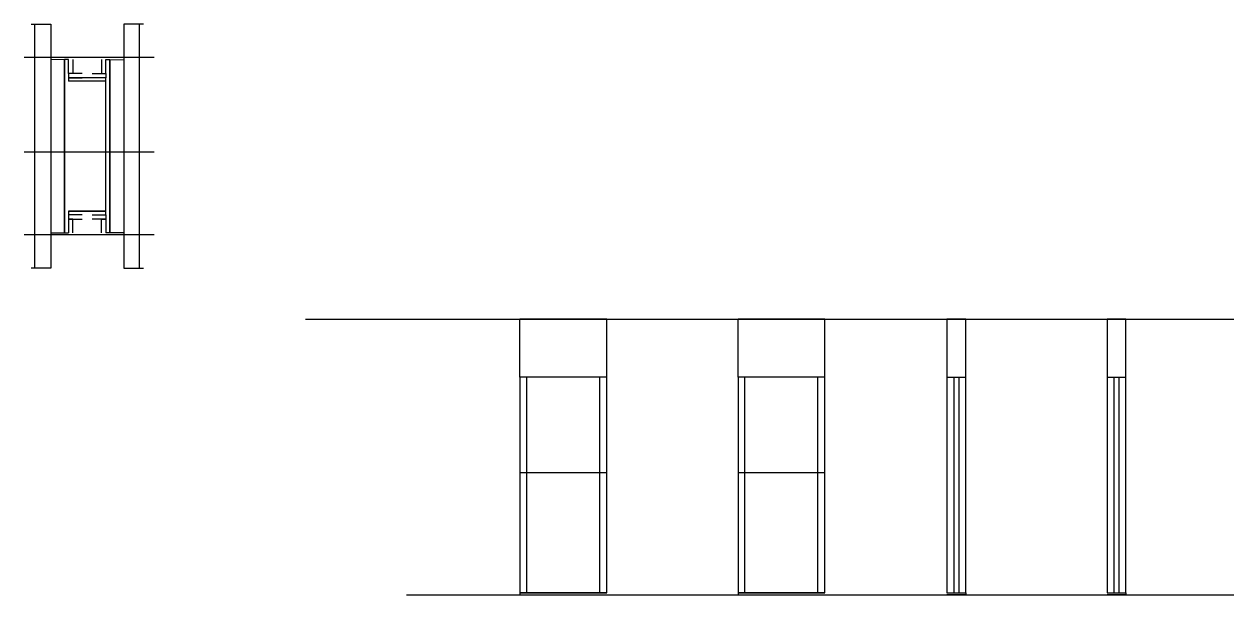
# Model space of a CAD drawing. Header units: metres. Extents: x 4324 to 5552, y 10969 to 11549.
import ezdxf

# ---------------------------------------------------------------- set-up
doc = ezdxf.new("R2010")
doc.units = ezdxf.units.M
for name, color, linetype in [('CHAPA', 7, 'Continuous'), ('COTA', 7, 'Continuous'), ('Hachura', 7, 'Continuous'), ('Madeira', 7, 'Continuous'), ('Nível', 7, 'Continuous'), ('Painéis', 7, 'Continuous'), ('Perfil Metálico', 7, 'Continuous'), ('SARR_2.2x7', 7, 'Continuous'), ('SARRAFO', 7, 'Continuous')]:
    doc.layers.add(name, color=color, linetype=linetype)

msp = doc.modelspace()

# ---------------------------------------------------------------- linework, layer by layer
at = {"layer": 'CHAPA', "color": 7, "lineweight": 25}
for points in [[(4369.4, 11512.7), (4365.4, 11512.7), (4365.4, 11336.7), (4369.4, 11336.7)], [(4369.4, 11512.7), (4365.4, 11512.7), (4365.4, 11336.7), (4369.4, 11336.7)], [(4407.4, 11512.7), (4411.4, 11512.7), (4411.4, 11336.7), (4407.4, 11336.7)], [(4407.4, 11512.7), (4411.4, 11512.7), (4411.4, 11336.7), (4407.4, 11336.7)], [(4407.4, 11490.7), (4407.4, 11494.3), (4369.4, 11494.3), (4369.4, 11490.7)], [(4407.4, 11490.7), (4407.4, 11494.3), (4369.4, 11494.3), (4369.4, 11490.7)], [(4407.4, 11355.1), (4407.4, 11358.7), (4369.4, 11358.7), (4369.4, 11355.1)], [(4407.4, 11355.1), (4407.4, 11358.7), (4369.4, 11358.7), (4369.4, 11355.1)]]:
    msp.add_lwpolyline(points, dxfattribs=at)
at = {"layer": 'COTA', "color": 7, "lineweight": 25}
for p, q in [((4915.6, 11249), (4827.6, 11249)), ((4827.6, 11190), (4827.6, 11249)), ((4915.6, 11190), (4915.6, 11249)), ((5136.9, 11249), (5048.9, 11249)), ((5048.9, 11190), (5048.9, 11249)), ((5136.9, 11190), (5136.9, 11249))]:
    msp.add_line(p, q, dxfattribs=at)
for points in [[(5280, 11190), (5280, 11249), (5261, 11249), (5261, 11190)], [(5442.4, 11190), (5442.4, 11249), (5423.4, 11249), (5423.4, 11190)]]:
    msp.add_lwpolyline(points, dxfattribs=at)
at = {"layer": 'Hachura', "color": 7, "lineweight": 25}
for p, q in [((4456.2, 11514.7), (4324.4, 11514.7)), ((4456.2, 11418.7), (4324.4, 11418.7)), ((4456.2, 11334.7), (4324.4, 11334.7))]:
    msp.add_line(p, q, dxfattribs=at)
at = {"layer": 'Madeira', "color": 7, "lineweight": 25}
for points in [[(4351.4, 11336.6), (4365.4, 11336.7), (4365.4, 11512.7), (4351.4, 11512.6)], [(4425.4, 11336.6), (4411.4, 11336.7), (4411.4, 11512.7), (4425.4, 11512.6)]]:
    msp.add_lwpolyline(points, dxfattribs=at)
at = {"layer": 'Nível', "color": 7, "lineweight": 25}
for p, q in [((4610.1, 11249), (5552.1, 11249)), ((4712.3, 10969), (5552.1, 10969))]:
    msp.add_line(p, q, dxfattribs=at)
at = {"layer": 'Painéis', "color": 7, "lineweight": 25}
for p, q in [((4827.6, 11190), (4827.6, 10969)), ((4915.6, 11190), (4827.6, 11190)), ((4915.6, 11190), (4827.6, 11190)), ((4915.6, 10971), (4915.6, 11190)), ((5048.9, 11190), (5048.9, 10969)), ((5136.9, 11190), (5048.9, 11190)), ((5136.9, 11190), (5048.9, 11190)), ((5136.9, 10971), (5136.9, 11190)), ((5261, 11190), (5261, 10971)), ((5261, 11190), (5280, 11190)), ((5280, 10971), (5280, 11190)), ((5423.4, 11190), (5423.4, 10971)), ((5423.4, 11190), (5442.4, 11190)), ((5442.4, 10971), (5442.4, 11190)), ((4915.6, 11093), (4827.6, 11093)), ((5136.9, 11093), (5048.9, 11093)), ((4827.6, 10971), (4915.6, 10971)), ((5048.9, 10971), (5136.9, 10971)), ((5261, 10971), (5280, 10971)), ((5423.4, 10971), (5442.4, 10971))]:
    msp.add_line(p, q, dxfattribs=at)
for points in [[(4369.4, 11358.7), (4407.4, 11358.7), (4407.4, 11490.7), (4369.4, 11490.7)], [(4915.6, 10971), (4827.6, 10971), (4827.6, 10969), (4915.6, 10969)], [(5136.9, 10971), (5048.9, 10971), (5048.9, 10969), (5136.9, 10969)], [(5261, 10971), (5280, 10971), (5280, 10969), (5261, 10969)], [(5423.4, 10971), (5442.4, 10971), (5442.4, 10969), (5423.4, 10969)]]:
    msp.add_lwpolyline(points, dxfattribs=at)
at = {"layer": 'Perfil Metálico', "color": 7, "lineweight": 25}
for points in [[(4331.4, 11548.7), (4351.4, 11548.7), (4351.4, 11300.7), (4331.4, 11300.7)], [(4347.4, 11300.7), (4335.4, 11300.7), (4335.4, 11548.7), (4347.4, 11548.7)], [(4445.4, 11548.7), (4425.4, 11548.7), (4425.4, 11300.7), (4445.4, 11300.7)], [(4429.4, 11300.7), (4441.4, 11300.7), (4441.4, 11548.7), (4429.4, 11548.7)]]:
    msp.add_lwpolyline(points, dxfattribs=at)
at = {"layer": 'SARR_2.2x7', "color": 7, "lineweight": 25}
for p, q in [((4834.6, 11093), (4834.6, 11190)), ((4908.6, 11093), (4908.6, 11190)), ((5055.9, 11093), (5055.9, 11190)), ((5129.9, 11093), (5129.9, 11190)), ((5268, 11190), (5268, 10971)), ((5273, 11190), (5273, 10971)), ((5430.4, 11190), (5430.4, 10971)), ((5435.4, 11190), (5435.4, 10971)), ((4834.6, 10971), (4834.6, 11093)), ((4908.6, 10971), (4908.6, 11093)), ((5055.9, 10971), (5055.9, 11093)), ((5129.9, 10971), (5129.9, 11093)), ((4834.6, 10971), (4834.6, 10971)), ((4908.6, 10971), (4908.6, 10971)), ((5055.9, 10971), (5055.9, 10971)), ((5129.9, 10971), (5129.9, 10971))]:
    msp.add_line(p, q, dxfattribs=at)
at = {"layer": 'SARRAFO', "color": 7, "lineweight": 25}
for points in [[(4373.8, 11512.7), (4373.8, 11498.7), (4369.4, 11498.7), (4369.4, 11512.7)], [(4403, 11512.7), (4403, 11498.7), (4407.4, 11498.7), (4407.4, 11512.7)], [(4383.4, 11498.7), (4369.4, 11498.7), (4369.4, 11494.3), (4383.4, 11494.3)], [(4393.4, 11498.7), (4407.4, 11498.7), (4407.4, 11494.3), (4393.4, 11494.3)], [(4383.4, 11355.1), (4369.4, 11355.1), (4369.4, 11350.7), (4383.4, 11350.7)], [(4373.8, 11336.7), (4373.8, 11350.7), (4369.4, 11350.7), (4369.4, 11336.7)], [(4393.4, 11355.1), (4407.4, 11355.1), (4407.4, 11350.7), (4393.4, 11350.7)], [(4403, 11336.7), (4403, 11350.7), (4407.4, 11350.7), (4407.4, 11336.7)]]:
    msp.add_lwpolyline(points, dxfattribs=at)

doc.saveas('drawing.dxf')
